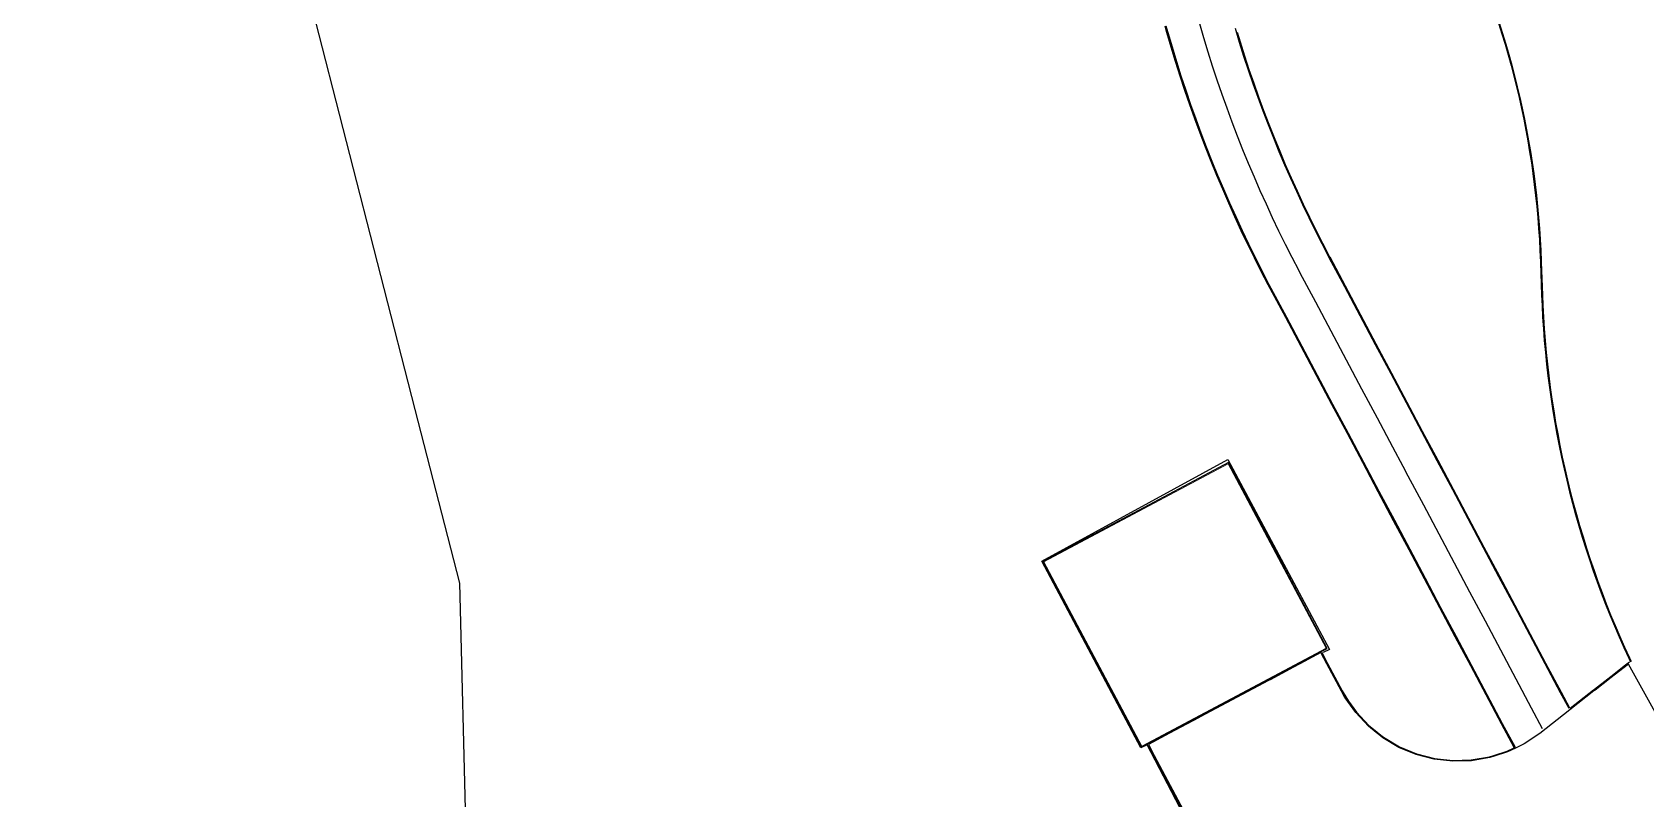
# Model space of a CAD drawing. Header units: metres. Extents: x 337936 to 338461, y 373266 to 374024.
# Drawn here: x 337973.94 to 338023.06, y 373756.84 to 373780.17 of the extents above; entities that cross this region are included whole.
import ezdxf

# ---------------------------------------------------------------- set-up
doc = ezdxf.new("R2010")
doc.units = ezdxf.units.M
doc.layers.add('3D_LINES', color=4, linetype='Continuous')
doc.layers.add('PLOTS EXTERNAL LEVEL', color=3, linetype='Continuous')
doc.layers.add('GARAGES FFL', color=150, linetype='Continuous', lineweight=0)

msp = doc.modelspace()

# ---------------------------------------------------------------- linework, layer by layer
at = {"layer": '3D_LINES'}
for points in [[(337973.944, 373833.58, 32.696), (337975.498, 373825.715, 33.437), (337976.105, 373822.746, 33.298), (337977.013, 373818.3, 33.5), (337977.798, 373813.33, 33.583), (337978.701, 373807.468, 33.5), (337980.71, 373794.084, 33.534), (337981.27, 373789.868, 33.512), (337981.933, 373784.885, 33.672), (337982.459, 373780.92, 33.778), (337985.593, 373768.692, 33.934), (337986.948, 373763.406, 33.771), (337987.338, 373748.031, 33.922)], [(338013.196, 373761.301, 34.124), (338013.375, 373760.964, 34.114), (338013.821, 373760.126, 34.095), (338013.926, 373759.941, 34.09), (338014.015, 373759.814, 34.087), (338014.25, 373759.479, 34.076), (338014.635, 373759.068, 34.055), (338014.871, 373758.879, 34.041), (338014.946, 373758.819, 34.038), (338015.075, 373758.715, 34.031), (338015.56, 373758.428, 34.002), (338016.08, 373758.211, 33.963), (338016.625, 373758.07, 33.919), (338017.185, 373758.007, 33.875), (338017.749, 373758.023, 33.83), (338018.304, 373758.118, 33.816), (338018.437, 373758.161, 33.812), (338018.841, 373758.29, 33.802), (338019.058, 373758.396, 33.796), (338019.055, 373758.404, 33.795), (338018.671, 373759.125, 33.801), (338018.202, 373760.007, 33.808), (338017.732, 373760.89, 33.817), (338017.263, 373761.773, 33.826), (338016.793, 373762.656, 33.835), (338016.324, 373763.539, 33.846), (338015.854, 373764.422, 33.857), (338015.385, 373765.305, 33.869), (338014.916, 373766.188, 33.882), (338014.446, 373767.071, 33.895), (338013.977, 373767.954, 33.908), (338013.507, 373768.837, 33.921), (338013.038, 373769.72, 33.935), (338012.568, 373770.603, 33.948), (338012.099, 373771.486, 33.961), (338011.629, 373772.369, 33.975), (338011.569, 373772.482, 33.976), (338011.357, 373772.89, 33.982), (338011.149, 373773.301, 33.988), (338010.946, 373773.714, 33.994), (338010.748, 373774.13, 34), (338010.554, 373774.547, 34.006), (338010.366, 373774.967, 34.012), (338010.182, 373775.389, 34.018), (338010.003, 373775.813, 34.024), (338009.829, 373776.239, 34.03), (338009.66, 373776.667, 34.036), (338009.496, 373777.097, 34.042), (338009.336, 373777.529, 34.048), (338009.182, 373777.963, 34.054), (338009.033, 373778.398, 34.06), (338008.889, 373778.836, 34.066), (338008.75, 373779.274, 34.072), (338008.615, 373779.715, 34.078), (338008.486, 373780.156, 34.084), (338008.43, 373780.356, 34.086)], [(338008.454, 373780.363, 34.086), (338008.51, 373780.163, 34.084), (338008.51, 373780.163, 34.084), (338008.639, 373779.722, 34.078), (338008.773, 373779.282, 34.072), (338008.912, 373778.843, 34.066), (338009.057, 373778.406, 34.06), (338009.206, 373777.971, 34.054), (338009.36, 373777.538, 34.048), (338009.519, 373777.106, 34.042), (338009.683, 373776.677, 34.036), (338009.852, 373776.249, 34.03), (338010.026, 373775.823, 34.024), (338010.205, 373775.399, 34.018), (338010.389, 373774.977, 34.012), (338010.577, 373774.558, 34.006), (338010.77, 373774.14, 34), (338010.969, 373773.725, 33.994), (338011.171, 373773.312, 33.988), (338011.379, 373772.902, 33.982), (338011.591, 373772.494, 33.976), (338011.651, 373772.38, 33.975), (338012.121, 373771.498, 33.961), (338012.59, 373770.615, 33.948), (338013.06, 373769.732, 33.935), (338013.529, 373768.849, 33.921), (338013.999, 373767.966, 33.908), (338014.468, 373767.083, 33.895), (338014.938, 373766.2, 33.882), (338015.407, 373765.317, 33.869), (338015.877, 373764.434, 33.857), (338016.346, 373763.551, 33.846), (338016.816, 373762.668, 33.835), (338017.285, 373761.785, 33.826), (338017.754, 373760.902, 33.817), (338018.224, 373760.019, 33.808), (338018.693, 373759.136, 33.801), (338019.081, 373758.408, 33.795)], [(338009.472, 373780.438, 34.059), (338009.598, 373780.005, 34.053), (338009.73, 373779.574, 34.047), (338009.866, 373779.144, 34.041), (338010.008, 373778.716, 34.035), (338010.154, 373778.289, 34.029), (338010.305, 373777.864, 34.023), (338010.461, 373777.441, 34.017), (338010.623, 373777.02, 34.011), (338010.789, 373776.601, 34.005), (338010.959, 373776.183, 33.999), (338011.135, 373775.768, 33.993), (338011.315, 373775.354, 33.987), (338011.5, 373774.943, 33.981), (338011.69, 373774.534, 33.975), (338011.885, 373774.127, 33.969), (338012.084, 373773.723, 33.963), (338012.288, 373773.32, 33.957), (338012.497, 373772.921, 33.951), (338012.534, 373772.85, 33.95), (338013.004, 373771.967, 33.936), (338013.473, 373771.084, 33.923), (338013.943, 373770.201, 33.91), (338014.412, 373769.318, 33.896), (338014.882, 373768.435, 33.883), (338015.351, 373767.552, 33.87), (338015.663, 373766.965, 33.861), (338015.821, 373766.669, 33.857), (338016.29, 373765.786, 33.844), (338016.76, 373764.903, 33.832), (338017.229, 373764.02, 33.821), (338017.698, 373763.138, 33.81), (338018.168, 373762.255, 33.801), (338018.637, 373761.372, 33.792), (338019.107, 373760.489, 33.783), (338019.576, 373759.606, 33.776), (338019.907, 373758.985, 33.771)], [(338010.557, 373780.289, 34.028), (338010.686, 373779.866, 34.022), (338010.82, 373779.445, 34.015), (338010.959, 373779.025, 34.009), (338011.102, 373778.607, 34.003), (338011.251, 373778.191, 33.997), (338011.404, 373777.776, 33.991), (338011.562, 373777.363, 33.985), (338011.725, 373776.952, 33.979), (338011.892, 373776.544, 33.973), (338012.065, 373776.137, 33.967), (338012.242, 373775.732, 33.961), (338012.424, 373775.329, 33.955), (338012.61, 373774.928, 33.949), (338012.801, 373774.529, 33.943), (338012.997, 373774.133, 33.937), (338013.197, 373773.739, 33.931), (338013.402, 373773.347, 33.925), (338013.417, 373773.319, 33.925), (338013.887, 373772.436, 33.911), (338014.356, 373771.554, 33.898), (338014.826, 373770.671, 33.885), (338015.295, 373769.788, 33.871), (338015.765, 373768.905, 33.858), (338016.234, 373768.022, 33.845), (338016.704, 373767.139, 33.832), (338017.173, 373766.256, 33.819), (338017.642, 373765.373, 33.807), (338018.112, 373764.49, 33.796), (338018.581, 373763.607, 33.785), (338019.051, 373762.724, 33.776), (338019.52, 373761.841, 33.767), (338019.99, 373760.958, 33.758), (338020.459, 373760.075, 33.751), (338020.714, 373759.595, 33.747)], [(338018.576, 373780.445, 33.997), (338018.678, 373780.125, 33.992), (338018.776, 373779.803, 33.988), (338018.869, 373779.481, 33.983), (338018.959, 373779.157, 33.978), (338019.044, 373778.832, 33.973), (338019.125, 373778.506, 33.968), (338019.202, 373778.179, 33.963), (338019.275, 373777.851, 33.959), (338019.344, 373777.522, 33.954), (338019.408, 373777.192, 33.949), (338019.468, 373776.862, 33.944), (338019.525, 373776.531, 33.939), (338019.577, 373776.199, 33.934), (338019.624, 373775.866, 33.93), (338019.668, 373775.533, 33.925), (338019.707, 373775.199, 33.92), (338019.742, 373774.865, 33.915), (338019.773, 373774.531, 33.91), (338019.8, 373774.196, 33.906), (338019.822, 373773.861, 33.901), (338019.84, 373773.525, 33.896), (338019.854, 373773.187, 33.891), (338019.855, 373773.166, 33.891), (338019.89, 373772.164, 33.878), (338019.902, 373771.858, 33.875), (338019.921, 373771.5, 33.871), (338019.944, 373771.142, 33.867), (338019.972, 373770.784, 33.863), (338020.004, 373770.426, 33.859), (338020.041, 373770.069, 33.855), (338020.082, 373769.712, 33.851), (338020.127, 373769.356, 33.847), (338020.178, 373769.001, 33.843), (338020.232, 373768.646, 33.839), (338020.291, 373768.292, 33.835), (338020.355, 373767.939, 33.831), (338020.423, 373767.586, 33.827), (338020.496, 373767.235, 33.823), (338020.572, 373766.884, 33.819), (338020.654, 373766.534, 33.815), (338020.739, 373766.186, 33.811), (338020.83, 373765.838, 33.807), (338020.924, 373765.492, 33.803), (338021.023, 373765.147, 33.799), (338021.126, 373764.803, 33.795), (338021.233, 373764.46, 33.791), (338021.345, 373764.119, 33.787), (338021.461, 373763.779, 33.783), (338021.582, 373763.441, 33.779), (338021.706, 373763.105, 33.775), (338021.835, 373762.769, 33.771), (338021.968, 373762.436, 33.767), (338022.105, 373762.104, 33.763), (338022.247, 373761.774, 33.759), (338022.392, 373761.446, 33.755), (338022.542, 373761.12, 33.751), (338022.595, 373761.008, 33.749)], [(338018.6, 373780.453, 33.997), (338018.702, 373780.132, 33.992), (338018.8, 373779.81, 33.988), (338018.893, 373779.487, 33.983), (338018.983, 373779.163, 33.978), (338019.068, 373778.838, 33.973), (338019.149, 373778.512, 33.968), (338019.226, 373778.184, 33.963), (338019.299, 373777.856, 33.959), (338019.368, 373777.527, 33.954), (338019.433, 373777.197, 33.949), (338019.493, 373776.866, 33.944), (338019.549, 373776.535, 33.939), (338019.601, 373776.202, 33.934), (338019.649, 373775.87, 33.93), (338019.693, 373775.536, 33.925), (338019.732, 373775.202, 33.92), (338019.767, 373774.868, 33.915), (338019.798, 373774.533, 33.91), (338019.825, 373774.198, 33.906), (338019.847, 373773.862, 33.901), (338019.865, 373773.526, 33.896), (338019.879, 373773.188, 33.891), (338019.88, 373773.167, 33.891), (338019.915, 373772.165, 33.878), (338019.927, 373771.859, 33.875), (338019.946, 373771.501, 33.871), (338019.969, 373771.143, 33.867), (338019.997, 373770.786, 33.863), (338020.029, 373770.428, 33.859), (338020.065, 373770.072, 33.855), (338020.107, 373769.715, 33.851), (338020.152, 373769.36, 33.847), (338020.202, 373769.004, 33.843), (338020.257, 373768.65, 33.839), (338020.316, 373768.296, 33.835), (338020.38, 373767.943, 33.831), (338020.448, 373767.591, 33.827), (338020.52, 373767.24, 33.823), (338020.597, 373766.889, 33.819), (338020.678, 373766.54, 33.815), (338020.764, 373766.192, 33.811), (338020.854, 373765.845, 33.807), (338020.948, 373765.498, 33.803), (338021.047, 373765.154, 33.799), (338021.15, 373764.81, 33.795), (338021.257, 373764.468, 33.791), (338021.369, 373764.127, 33.787), (338021.485, 373763.788, 33.783), (338021.605, 373763.45, 33.779), (338021.73, 373763.113, 33.775), (338021.858, 373762.779, 33.771), (338021.991, 373762.445, 33.767), (338022.128, 373762.114, 33.763), (338022.27, 373761.784, 33.759), (338022.415, 373761.456, 33.755), (338022.565, 373761.13, 33.751), (338022.613, 373761.029, 33.75)], [(338010.62, 373780.168, 34.026), (338010.71, 373779.873, 34.022), (338010.844, 373779.452, 34.015), (338010.982, 373779.033, 34.009), (338011.126, 373778.615, 34.003), (338011.274, 373778.199, 33.997), (338011.427, 373777.785, 33.991), (338011.585, 373777.372, 33.985), (338011.748, 373776.962, 33.979), (338011.916, 373776.553, 33.973), (338012.088, 373776.146, 33.967), (338012.265, 373775.742, 33.961), (338012.446, 373775.339, 33.955), (338012.633, 373774.939, 33.949), (338012.824, 373774.54, 33.943), (338013.019, 373774.144, 33.937), (338013.22, 373773.751, 33.931), (338013.424, 373773.359, 33.925), (338013.439, 373773.331, 33.925), (338013.909, 373772.448, 33.911), (338014.378, 373771.565, 33.898), (338014.848, 373770.682, 33.885), (338015.317, 373769.799, 33.871), (338015.787, 373768.916, 33.858), (338016.256, 373768.033, 33.845), (338016.726, 373767.151, 33.832), (338017.195, 373766.268, 33.819), (338017.665, 373765.385, 33.807), (338018.134, 373764.502, 33.796), (338018.603, 373763.619, 33.785), (338019.073, 373762.736, 33.776), (338019.542, 373761.853, 33.767), (338020.012, 373760.97, 33.758), (338020.481, 373760.087, 33.751), (338020.736, 373759.607, 33.747)], [(338010.369, 373753.712, 34.032), (338007.88, 373758.484, 34.121), (338007.691, 373758.395, 34.125), (338004.68, 373764.075, 34.125), (338010.335, 373767.162, 34.125), (338013.43, 373761.381, 34.125), (338013.235, 373761.291, 34.124)]]:
    msp.add_polyline3d(points, dxfattribs=at)
at = {"layer": '3D_LINES', "linetype": 'Continuous'}
for points in [[(338023.856, 373758.567, 33.599), (338022.532, 373760.942, 33.728), (338022.012, 373760.536, 33.724), (338021.515, 373760.148, 33.725), (338021.484, 373760.123, 33.726), (338020.751, 373759.55, 33.746), (338019.831, 373758.831, 33.774), (338019.36, 373758.515, 33.787), (338019.093, 373758.385, 33.795), (338018.85, 373758.267, 33.802), (338018.445, 373758.137, 33.812), (338018.31, 373758.094, 33.816), (338017.751, 373757.998, 33.83), (338017.184, 373757.982, 33.875), (338016.621, 373758.045, 33.919), (338016.072, 373758.187, 33.963), (338015.548, 373758.405, 34.002), (338015.061, 373758.695, 34.031), (338014.93, 373758.799, 34.038), (338014.855, 373758.859, 34.041), (338014.618, 373759.05, 34.055), (338014.23, 373759.463, 34.076), (338013.994, 373759.799, 34.087), (338013.904, 373759.927, 34.09), (338013.799, 373760.114, 34.095), (338013.353, 373760.952, 34.114), (338013.174, 373761.289, 34.124), (338012.532, 373760.948, 34.119), (338012.335, 373760.843, 34.124), (338011.626, 373760.467, 34.124), (338011.58, 373760.442, 34.124), (338009.497, 373759.334, 34.124), (338009.444, 373759.306, 34.125), (338008.558, 373758.835, 34.125), (338007.92, 373758.496, 34.121), (338008.098, 373758.161, 34.12), (338010.181, 373754.244, 34.03)], [(338022.569, 373761.002, 33.73), (338022.405, 373760.874, 33.724), (338021.996, 373760.555, 33.724), (338021.5, 373760.167, 33.725), (338021.469, 373760.143, 33.726), (338020.759, 373759.588, 33.746)], [(338007.911, 373758.459, 34.121), (338008.076, 373758.149, 34.12), (338010.158, 373754.233, 34.03)]]:
    msp.add_polyline3d(points, dxfattribs=at)
at = {"layer": 'GARAGES FFL', "linetype": 'Continuous', "elevation": 34.125}
msp.add_lwpolyline([(338010.349, 373767.038), (338004.734, 373764.053), (338007.716, 373758.444), (338013.331, 373761.43)], close=True, dxfattribs=at)
at = {"layer": 'PLOTS EXTERNAL LEVEL', "linetype": 'Continuous'}
msp.add_polyline3d([(338010.359, 373767.072, 34.125), (338005.944, 373764.724, 34.125), (338004.7, 373764.063, 34.125), (338006.578, 373760.531, 34.125), (338007.706, 373758.41, 34.125), (338007.886, 373758.506, 34.121), (338008.589, 373758.88, 34.125), (338012.301, 373760.854, 34.125), (338012.478, 373760.948, 34.12), (338013.183, 373761.322, 34.125), (338013.365, 373761.419, 34.125), (338011.017, 373765.834, 34.125), (338010.359, 373767.072, 34.125)], close=True, dxfattribs=at)

doc.saveas('drawing.dxf')
